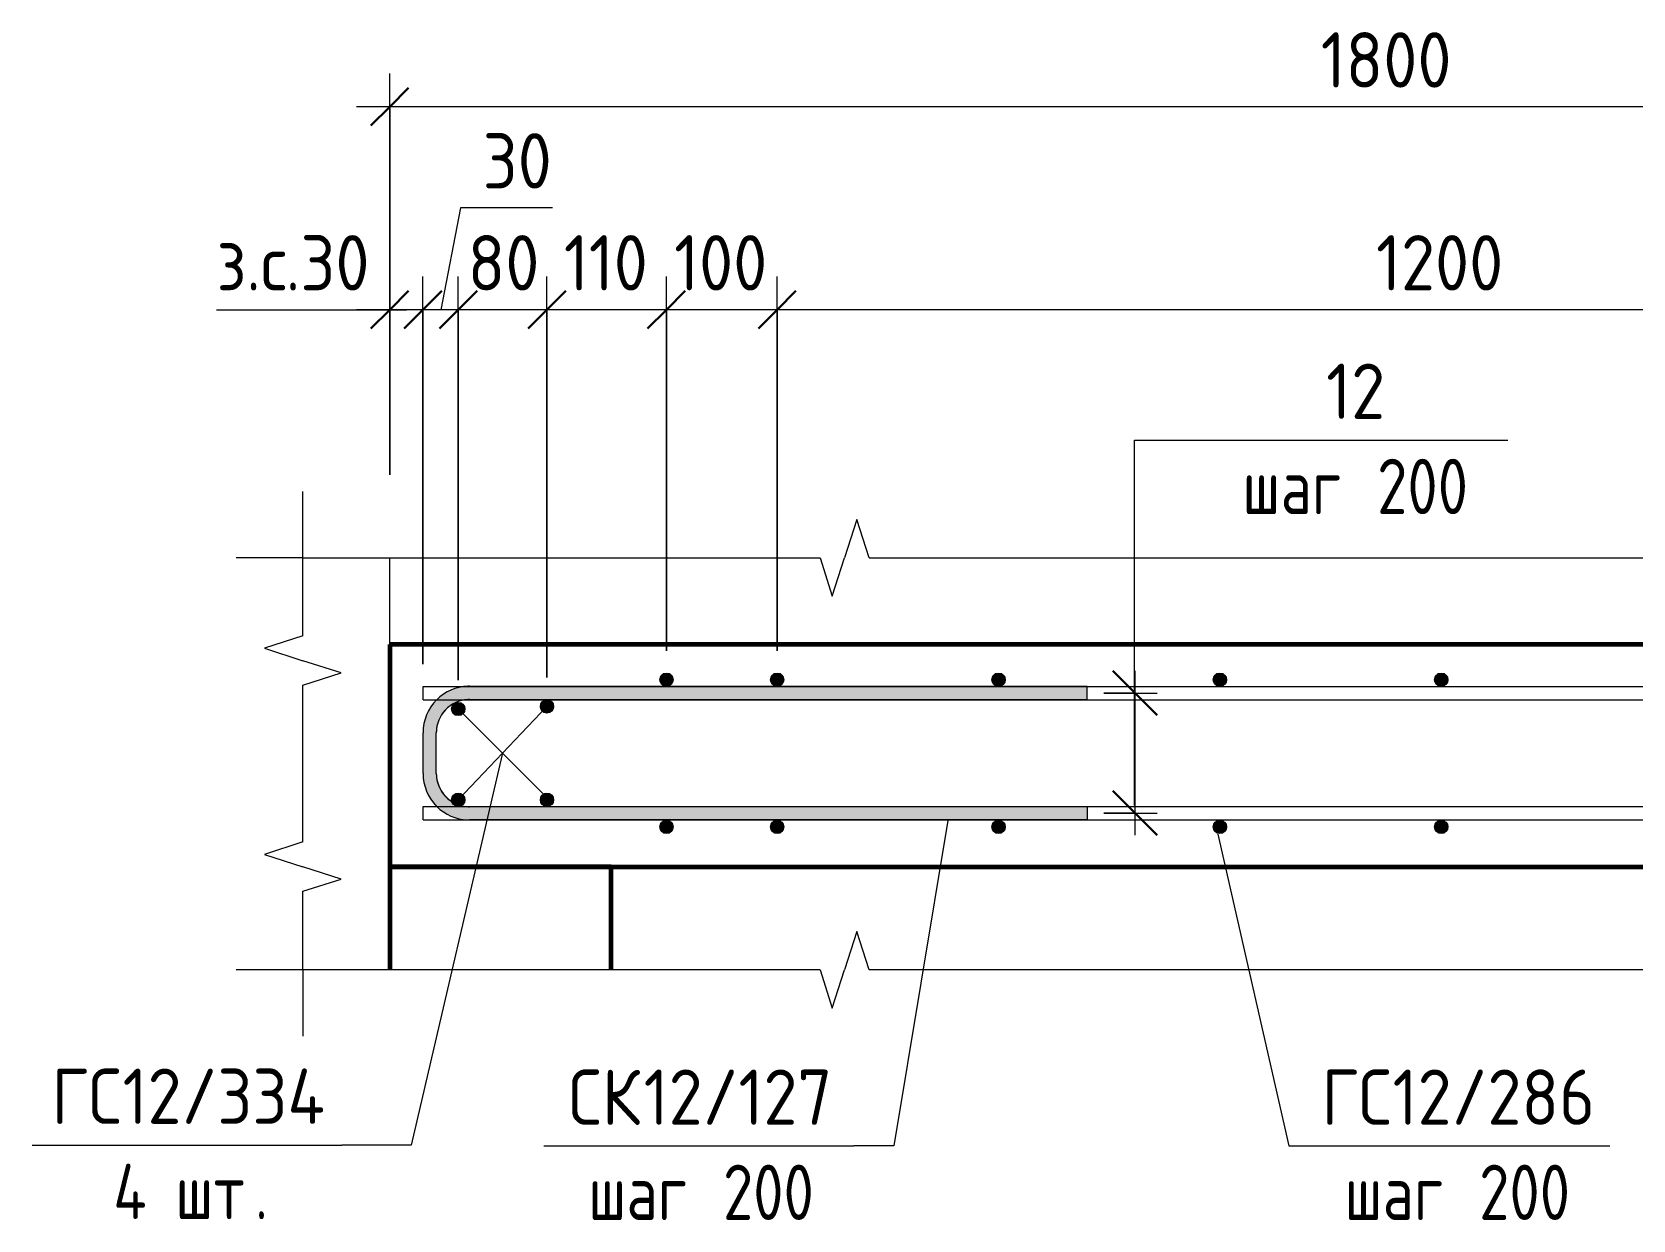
# Model space of a CAD drawing. Header units: millimetres. Extents: x 23200 to 49062, y -2858 to 35213.
# Drawn here: x 46477 to 47923, y 10755 to 11829 of the extents above; entities that cross this region are included whole.
import ezdxf

# ---------------------------------------------------------------- set-up
doc = ezdxf.new("R2010")
doc.units = ezdxf.units.MM
for name, color, linetype, lineweight in [('AA_Dim', 7, 'Continuous', 9), ('AA_Dim-20', 7, 'Continuous', 9), ('AA_Linii', 7, 'Continuous', 9), ('AA_Oformlenie', 7, 'Continuous', 9), ('AA_Vinoska', 7, 'Continuous', 9), ('AF_Perekritie', 7, 'Continuous', 60), ('AF_Perekritie_Опалубка', 253, 'Continuous', 20), ('KR_Armatura', 7, 'Continuous', 20), ('KR_Armatura_Tonkie', 7, 'Continuous', 20)]:
    doc.layers.add(name, color=color, linetype=linetype, lineweight=lineweight)
doc.styles.add('ISOCPEUR_1', font='isocpeur.ttf', dxfattribs={"width": 0.9, "height": 50})
doc.styles.add('ISOCPEUR_2', font='isocpeur.ttf', dxfattribs={"width": 0.8, "height": 50})
doc.dimstyles.new('00_Точн_3_знака__прозр_', dxfattribs={"dimscale": 304.8, "dimtxt": 49.799059, "dimasz": 0.111549, "dimexe": 0.098425, "dimexo": 0.065617, "dimgap": 0.006562, "dimtad": 1, "dimdec": 3, "dimrnd": 0.001, "dimdsep": 46, "dimtxsty": 'ISOCPEUR_1', "dimblk1": 'OBLIQUE', "dimblk2": 'OBLIQUE', "dimsah": 1, "dimcen": 0.09, "dimdle": 0.098425, "dimazin": 0, "dimtfac": 1, "dimtdec": 4, "dimtix": 1, "dimtmove": 0, "dimatfit": 3, "dimfxl": 1, "dimtvp": 1, "dimtolj": 1, "dimtzin": 0, "dimlwd": 18, "dimlwe": 18, "dimarcsym": 2})
doc.dimstyles.new('05_Округл_5мм__прозр_', dxfattribs={"dimscale": 304.8, "dimtxt": 49.799059, "dimasz": 0.111549, "dimexe": 0.098425, "dimexo": 0.065617, "dimgap": 0.006562, "dimtad": 1, "dimdec": 0, "dimrnd": 5, "dimdsep": 46, "dimtxsty": 'ISOCPEUR_1', "dimblk1": 'OBLIQUE', "dimblk2": 'OBLIQUE', "dimsah": 1, "dimcen": 0.09, "dimdle": 0.098425, "dimazin": 0, "dimtfac": 1, "dimtdec": 4, "dimtix": 1, "dimtmove": 1, "dimatfit": 3, "dimfxl": 1, "dimtvp": 1, "dimtolj": 1, "dimtzin": 0, "dimlwd": 18, "dimlwe": 18, "dimarcsym": 2})
doc.dimstyles.new('05_Округл_5мм__прозр__1', dxfattribs={"dimscale": 304.8, "dimtxt": 49.799059, "dimasz": 0.111549, "dimexe": 0.098425, "dimexo": 0.065617, "dimgap": 0.006562, "dimtad": 1, "dimdec": 0, "dimrnd": 5, "dimdsep": 46, "dimtxsty": 'ISOCPEUR_1', "dimblk1": 'OBLIQUE', "dimblk2": 'OBLIQUE', "dimsah": 1, "dimcen": 0.09, "dimdle": 0.098425, "dimazin": 0, "dimtfac": 1, "dimtdec": 4, "dimtix": 1, "dimtmove": 0, "dimatfit": 3, "dimfxl": 1, "dimtvp": 1, "dimtolj": 1, "dimtzin": 0, "dimlwd": 18, "dimlwe": 18, "dimarcsym": 2})
doc.dimstyles.new('10_Раскладка_арматуры_с_засечками', dxfattribs={"dimscale": 304.8, "dimtxt": 0.18, "dimasz": 0.131234, "dimexe": 0.065617, "dimexo": 0, "dimgap": 0, "dimtad": 1, "dimdec": 3, "dimrnd": 0.001, "dimdsep": 46, "dimtxsty": 'ISOCPEUR_2', "dimblk1": 'OBLIQUE', "dimblk2": 'OBLIQUE', "dimsah": 1, "dimcen": 0.09, "dimdle": 0.065617, "dimazin": 0, "dimtfac": 1, "dimtdec": 4, "dimtix": 1, "dimtmove": 0, "dimatfit": 3, "dimfxl": 1, "dimtvp": 1, "dimtolj": 1, "dimtzin": 0, "dimlwd": 18, "dimlwe": 18, "dimarcsym": 2})

# ---------------------------------------------------------------- blocks, each defined once
blk = doc.blocks.new('Перекрытия 3 - Перекрытия 1-3673652-Сечение 4')
at = {"layer": 'AF_Perekritie'}
for p, q in [((32945, 11074.3), (32745, 11074.3)), ((32745, 11074.3), (32745, 10981.1)), ((32945, 10981.1), (32945, 11074.3))]:
    blk.add_line(p, q, dxfattribs=at)
blk = doc.blocks.new('011_Прямоугольник обрыва _ЭлУзла_ - 011_Прямоугольник обрыва _ЭлУзла_-3926855-Сечение 4')
at = {"layer": 'AA_Oformlenie'}
for p, q in [((32666.3, 11282.9), (32666.3, 11353.5)), ((32666.3, 11353.5), (33133.7, 11353.5)), ((33178.2, 11353.5), (34112.6, 11353.5)), ((34157.1, 11353.5), (34624, 11353.5)), ((34624, 11353.5), (34624, 11282.9)), ((32666.3, 11096.7), (32666.3, 11238.4)), ((34624, 11238.4), (34624, 11096.7)), ((32666.3, 10981.1), (32666.3, 11052.2)), ((34624, 11052.2), (34624, 10981.1)), ((33133.7, 10981.1), (32666.3, 10981.1)), ((34112.6, 10981.1), (33178.2, 10981.1)), ((34624, 10981.1), (34157.1, 10981.1))]:
    blk.add_line(p, q, dxfattribs=at)
blk = doc.blocks.new('DIMBLOCK169-Сечение 4')
at = {"layer": 'AA_Dim-20', "lineweight": 18}
for p, q in [((47150.1, 11269.3), (47150.1, 11607.6)), ((48350.1, 11269.3), (48350.1, 11607.6)), ((48350.1, 11577.6), (47150.1, 11577.6)), ((47150.1, 11577.6), (47150.1, 11269.3)), ((48350.1, 11577.6), (48350.1, 11269.3))]:
    blk.add_line(p, q, dxfattribs=at)
at = {"layer": 'AA_Dim-20', "lineweight": 30}
for p, q in [((47150.1, 11577.6), (47167.1, 11594.6)), ((48350.1, 11577.6), (48367.1, 11594.6)), ((47150.1, 11577.6), (47133.1, 11560.6)), ((48350.1, 11577.6), (48333.1, 11560.6))]:
    blk.add_line(p, q, dxfattribs=at)
at = {"layer": 'AA_Dim-20', "color": 0, "lineweight": 18, "insert": (47691.2, 11645), "char_height": 50, "width": 141.353, "attachment_point": 1, "line_spacing_factor": 1.149209, "style": 'ISOCPEUR_1'}
blk.add_mtext('1200', dxfattribs=at)
blk = doc.blocks.new('_Oblique')
at = {"color": 0, "linetype": 'ByBlock', "lineweight": -2}
blk.add_line((-0.5, -0.5), (0.5, 0.5), dxfattribs=at)
blk = doc.blocks.new('DIMBLOCK170-Сечение 4')
at = {"layer": 'AA_Dim-20', "lineweight": 18}
for p, q in [((47050.1, 11269.3), (47050.1, 11607.6)), ((47150.1, 11269.3), (47150.1, 11607.6)), ((47150.1, 11577.6), (47050.1, 11577.6)), ((47050.1, 11577.6), (47050.1, 11269.3)), ((47150.1, 11577.6), (47150.1, 11269.3))]:
    blk.add_line(p, q, dxfattribs=at)
at = {"layer": 'AA_Dim-20', "lineweight": 30}
for p, q in [((47050.1, 11577.6), (47067.1, 11594.6)), ((47150.1, 11577.6), (47167.1, 11594.6)), ((47050.1, 11577.6), (47033.1, 11560.6)), ((47150.1, 11577.6), (47133.1, 11560.6))]:
    blk.add_line(p, q, dxfattribs=at)
at = {"layer": 'AA_Dim-20', "color": 0, "lineweight": 18, "insert": (47057, 11645), "char_height": 50, "width": 103.429, "attachment_point": 1, "line_spacing_factor": 1.149209, "style": 'ISOCPEUR_1'}
blk.add_mtext('100', dxfattribs=at)
blk = doc.blocks.new('DIMBLOCK171-Сечение 4')
at = {"layer": 'AA_Dim-20', "lineweight": 18}
for p, q in [((46942.1, 11245.2), (46942.1, 11607.6)), ((47050.1, 11269.3), (47050.1, 11607.6)), ((47050.1, 11577.6), (46942.1, 11577.6)), ((46942.1, 11577.6), (46942.1, 11245.2)), ((47050.1, 11577.6), (47050.1, 11269.3))]:
    blk.add_line(p, q, dxfattribs=at)
at = {"layer": 'AA_Dim-20', "lineweight": 30}
for p, q in [((46942.1, 11577.6), (46959.1, 11594.6)), ((47050.1, 11577.6), (47067.1, 11594.6)), ((46942.1, 11577.6), (46925.1, 11560.6)), ((47050.1, 11577.6), (47033.1, 11560.6))]:
    blk.add_line(p, q, dxfattribs=at)
at = {"layer": 'AA_Dim-20', "color": 0, "lineweight": 18, "insert": (46957.4, 11645), "char_height": 50, "width": 93.086, "attachment_point": 1, "line_spacing_factor": 1.149209, "style": 'ISOCPEUR_1'}
blk.add_mtext('110', dxfattribs=at)
blk = doc.blocks.new('DIMBLOCK172-Сечение 4')
at = {"layer": 'AA_Dim-20', "lineweight": 18}
for p, q in [((46862, 11242.8), (46862, 11607.6)), ((46942.1, 11245.2), (46942.1, 11607.6)), ((46942.1, 11577.6), (46862, 11577.6)), ((46862, 11577.6), (46862, 11242.8)), ((46942.1, 11577.6), (46942.1, 11245.2))]:
    blk.add_line(p, q, dxfattribs=at)
at = {"layer": 'AA_Dim-20', "lineweight": 30}
for p, q in [((46862, 11577.6), (46879, 11594.6)), ((46942.1, 11577.6), (46959.1, 11594.6)), ((46862, 11577.6), (46845, 11560.6)), ((46942.1, 11577.6), (46925.1, 11560.6))]:
    blk.add_line(p, q, dxfattribs=at)
at = {"layer": 'AA_Dim-20', "color": 0, "lineweight": 18, "insert": (46870.5, 11645), "char_height": 50, "width": 75.848, "attachment_point": 1, "line_spacing_factor": 1.149209, "style": 'ISOCPEUR_1'}
blk.add_mtext('80', dxfattribs=at)
blk = doc.blocks.new('DIMBLOCK173-Сечение 4')
at = {"layer": 'AA_Dim-20', "lineweight": 18}
for p, q in [((46864, 11669.8), (46846.1, 11577.6)), ((46947.2, 11669.8), (46864, 11669.8)), ((46830.1, 11257.2), (46830.1, 11607.6)), ((46862, 11242.8), (46862, 11607.6)), ((46862, 11577.6), (46830.1, 11577.6)), ((46830.1, 11577.6), (46830.1, 11257.2)), ((46862, 11577.6), (46862, 11242.8))]:
    blk.add_line(p, q, dxfattribs=at)
at = {"layer": 'AA_Dim-20', "lineweight": 30}
for p, q in [((46830.1, 11577.6), (46847.1, 11594.6)), ((46862, 11577.6), (46879, 11594.6)), ((46830.1, 11577.6), (46813.1, 11560.6)), ((46862, 11577.6), (46845, 11560.6))]:
    blk.add_line(p, q, dxfattribs=at)
at = {"layer": 'AA_Dim-20', "color": 0, "lineweight": 18, "insert": (46884, 11737.1), "char_height": 50, "width": 75.848, "attachment_point": 1, "line_spacing_factor": 1.149209, "style": 'ISOCPEUR_1'}
blk.add_mtext('30', dxfattribs=at)
blk = doc.blocks.new('DIMBLOCK174-Сечение 4')
at = {"layer": 'AA_Dim-20', "lineweight": 18}
for p, q in [((46800.1, 11428.4), (46800.1, 11607.6)), ((46830.1, 11257.2), (46830.1, 11607.6)), ((46643.6, 11577.6), (46810.1, 11577.6)), ((46830.1, 11577.6), (46770.1, 11577.6)), ((46800.1, 11577.6), (46800.1, 11428.4)), ((46810.1, 11577.6), (46815.1, 11577.6)), ((46830.1, 11577.6), (46830.1, 11257.2))]:
    blk.add_line(p, q, dxfattribs=at)
at = {"layer": 'AA_Dim-20', "lineweight": 30}
for p, q in [((46800.1, 11577.6), (46817.1, 11594.6)), ((46830.1, 11577.6), (46847.1, 11594.6)), ((46800.1, 11577.6), (46783.1, 11560.6)), ((46830.1, 11577.6), (46813.1, 11560.6))]:
    blk.add_line(p, q, dxfattribs=at)
at = {"layer": 'AA_Dim-20', "color": 0, "lineweight": 18, "insert": (46643.6, 11645), "char_height": 50, "width": 175.829, "attachment_point": 1, "line_spacing_factor": 1.149209, "style": 'ISOCPEUR_1'}
blk.add_mtext('з.с.30', dxfattribs=at)
blk = doc.blocks.new('DIMBLOCK175-Сечение 4')
at = {"layer": 'AA_Dim-20', "lineweight": 18}
for p, q in [((46800.1, 11428.4), (46800.1, 11791)), ((48600.1, 11428.4), (48600.1, 11791)), ((48630.1, 11761), (46770.1, 11761)), ((46800.1, 11761), (46800.1, 11428.4)), ((48600.1, 11761), (48600.1, 11428.4))]:
    blk.add_line(p, q, dxfattribs=at)
at = {"layer": 'AA_Dim-20', "lineweight": 30}
for p, q in [((46800.1, 11761), (46817.1, 11778)), ((48600.1, 11761), (48617.1, 11778)), ((46800.1, 11761), (46783.1, 11744)), ((48600.1, 11761), (48583.1, 11744))]:
    blk.add_line(p, q, dxfattribs=at)
at = {"layer": 'AA_Dim-20', "color": 0, "lineweight": 18, "insert": (47641.2, 11828.3), "char_height": 50, "width": 141.353, "attachment_point": 1, "line_spacing_factor": 1.149209, "style": 'ISOCPEUR_1'}
blk.add_mtext('1800', dxfattribs=at)
blk = doc.blocks.new('042_М_Арматуры - Диам длина поз _ Комментарий-2260297-Сечение 4')
at = {"layer": 'AA_Vinoska'}
blk.add_line((34132.8, 10816.9), (34412.8, 10816.9), dxfattribs=at)
blk = doc.blocks.new('042_М_Арматуры - Диам длина поз _ Шаг-2260295-Сечение 4')
at = {"layer": 'AA_Vinoska'}
blk.add_line((33475.2, 11459.8), (33755.2, 11459.8), dxfattribs=at)
blk = doc.blocks.new('DIMBLOCK176-Сечение 4')
at = {"layer": 'AA_Dim-20', "lineweight": 30}
for p, q in [((47473.5, 11231.2), (47453.5, 11251.2)), ((47473.5, 11231.2), (47493.5, 11211.2)), ((47473.5, 11122.8), (47453.5, 11142.8)), ((47473.5, 11122.8), (47493.5, 11102.8))]:
    blk.add_line(p, q, dxfattribs=at)
at = {"layer": 'AA_Dim-20', "lineweight": 18}
for p, q in [((47473.5, 11102.8), (47473.5, 11251.2)), ((47445.2, 11231.2), (47493.5, 11231.2)), ((47473.5, 11231.2), (47445.2, 11231.2)), ((47445.2, 11122.8), (47493.5, 11122.8)), ((47473.5, 11122.8), (47445.2, 11122.8))]:
    blk.add_line(p, q, dxfattribs=at)

msp = doc.modelspace()

# ---------------------------------------------------------------- hatches: boundary and pattern name
at = {"layer": 'KR_Armatura'}
h = msp.add_hatch(color=256, dxfattribs=at)
edge = h.paths.add_edge_path()
edge.add_arc((47050.1322, 11243.2822), 6, 0, 360)
h = msp.add_hatch(color=256, dxfattribs=at)
edge = h.paths.add_edge_path()
edge.add_arc((47050.1322, 11243.2822), 6, 0, 360)
for points in [[(47047.1322, 11238.0861), (47053.1322, 11238.0861), (47056.1322, 11243.2822), (47053.1322, 11248.4784), (47047.1322, 11248.4784), (47044.1322, 11243.2822)], [(47047.1322, 11238.0861), (47053.1322, 11238.0861), (47056.1322, 11243.2822), (47053.1322, 11248.4784), (47047.1322, 11248.4784), (47044.1322, 11243.2822)], [(47147.1322, 11238.0861), (47153.1322, 11238.0861), (47156.1322, 11243.2822), (47153.1322, 11248.4784), (47147.1322, 11248.4784), (47144.1322, 11243.2822)], [(47147.1322, 11238.0861), (47153.1322, 11238.0861), (47156.1322, 11243.2822), (47153.1322, 11248.4784), (47147.1322, 11248.4784), (47144.1322, 11243.2822)], [(47347.1322, 11238.0861), (47353.1322, 11238.0861), (47356.1322, 11243.2822), (47353.1322, 11248.4784), (47347.1322, 11248.4784), (47344.1322, 11243.2822)], [(47547.1322, 11238.0861), (47553.1322, 11238.0861), (47556.1322, 11243.2822), (47553.1322, 11248.4784), (47547.1322, 11248.4784), (47544.1322, 11243.2822)], [(47753.1322, 11238.0861), (47756.1322, 11243.2822), (47753.1322, 11248.4784), (47747.1322, 11248.4784), (47744.1322, 11243.2822), (47747.1322, 11238.0861)], [(46858.9812, 11211.6432), (46864.9812, 11211.6432), (46867.9812, 11216.8393), (46864.9812, 11222.0355), (46858.9812, 11222.0355), (46855.9812, 11216.8393)], [(46945.1412, 11213.9716), (46948.1412, 11219.1677), (46945.1412, 11224.3639), (46939.1412, 11224.3639), (46936.1412, 11219.1677), (46939.1412, 11213.9716)], [(46858.9812, 11129.5964), (46864.9812, 11129.5964), (46867.9812, 11134.7925), (46864.9812, 11139.9887), (46858.9812, 11139.9887), (46855.9812, 11134.7925)], [(46939.1412, 11129.5964), (46945.1412, 11129.5964), (46948.1412, 11134.7925), (46945.1412, 11139.9887), (46939.1412, 11139.9887), (46936.1412, 11134.7925)], [(47047.1322, 11105.0861), (47053.1322, 11105.0861), (47056.1322, 11110.2822), (47053.1322, 11115.4784), (47047.1322, 11115.4784), (47044.1322, 11110.2822)], [(47047.1322, 11105.0861), (47053.1322, 11105.0861), (47056.1322, 11110.2822), (47053.1322, 11115.4784), (47047.1322, 11115.4784), (47044.1322, 11110.2822)], [(47147.1322, 11105.0861), (47153.1322, 11105.0861), (47156.1322, 11110.2822), (47153.1322, 11115.4784), (47147.1322, 11115.4784), (47144.1322, 11110.2822)], [(47147.1322, 11105.0861), (47153.1322, 11105.0861), (47156.1322, 11110.2822), (47153.1322, 11115.4784), (47147.1322, 11115.4784), (47144.1322, 11110.2822)], [(47353.1322, 11105.0861), (47356.1322, 11110.2822), (47353.1322, 11115.4784), (47347.1322, 11115.4784), (47344.1322, 11110.2822), (47347.1322, 11105.0861)], [(47547.1322, 11105.0861), (47553.1322, 11105.0861), (47556.1322, 11110.2822), (47553.1322, 11115.4784), (47547.1322, 11115.4784), (47544.1322, 11110.2822)], [(47747.1322, 11105.0861), (47753.1322, 11105.0861), (47756.1322, 11110.2822), (47753.1322, 11115.4784), (47747.1322, 11115.4784), (47744.1322, 11110.2822)]]:
    msp.add_hatch(color=256, dxfattribs=at).paths.add_polyline_path(points)
h = msp.add_hatch(color=256, dxfattribs=at)
edge = h.paths.add_edge_path()
edge.add_arc((47150.1322, 11243.2822), 6, 0, 360)
h = msp.add_hatch(color=256, dxfattribs=at)
edge = h.paths.add_edge_path()
edge.add_arc((47150.1322, 11243.2822), 6, 0, 360)
h = msp.add_hatch(color=256, dxfattribs=at)
edge = h.paths.add_edge_path()
edge.add_arc((47350.1322, 11243.2822), 6, 0, 360)
h = msp.add_hatch(color=256, dxfattribs=at)
edge = h.paths.add_edge_path()
edge.add_arc((47550.1322, 11243.2822), 6, 0, 360)
h = msp.add_hatch(color=256, dxfattribs=at)
edge = h.paths.add_edge_path()
edge.add_arc((47750.1322, 11243.2822), 6, 0, 360)
h = msp.add_hatch(color=256, dxfattribs=at)
edge = h.paths.add_edge_path()
edge.add_arc((46942.1412, 11219.1677), 6, 0, 360)
h = msp.add_hatch(color=256, dxfattribs=at)
edge = h.paths.add_edge_path()
edge.add_arc((46861.9812, 11216.8393), 6, 0, 360)
h = msp.add_hatch(color=256, dxfattribs=at)
edge = h.paths.add_edge_path()
edge.add_arc((46861.9812, 11134.7925), 6, 0, 360)
h = msp.add_hatch(color=256, dxfattribs=at)
edge = h.paths.add_edge_path()
edge.add_arc((46942.1412, 11134.7925), 6, 0, 360)
h = msp.add_hatch(color=256, dxfattribs=at)
edge = h.paths.add_edge_path()
edge.add_arc((47050.1322, 11110.2822), 6, 0, 360)
h = msp.add_hatch(color=256, dxfattribs=at)
edge = h.paths.add_edge_path()
edge.add_arc((47050.1322, 11110.2822), 6, 0, 360)
h = msp.add_hatch(color=256, dxfattribs=at)
edge = h.paths.add_edge_path()
edge.add_arc((47150.1322, 11110.2822), 6, 0, 360)
h = msp.add_hatch(color=256, dxfattribs=at)
edge = h.paths.add_edge_path()
edge.add_arc((47150.1322, 11110.2822), 6, 0, 360)
h = msp.add_hatch(color=256, dxfattribs=at)
edge = h.paths.add_edge_path()
edge.add_arc((47350.1322, 11110.2822), 6, 0, 360)
h = msp.add_hatch(color=256, dxfattribs=at)
edge = h.paths.add_edge_path()
edge.add_arc((47550.1322, 11110.2822), 6, 0, 360)
h = msp.add_hatch(color=256, dxfattribs=at)
edge = h.paths.add_edge_path()
edge.add_arc((47750.1322, 11110.2822), 6, 0, 360)
at = {"layer": 'KR_Armatura_Tonkie'}
for color, points in [(24, [(46842.1411, 11195.3759), (46843.1633, 11203.1405), (46846.1604, 11210.3759), (46850.9279, 11216.5891), (46857.1411, 11221.3567), (46864.3765, 11224.3537), (46872.1411, 11225.3759), (46872.1411, 11237.3759), (46861.2707, 11235.9448), (46851.1411, 11231.749), (46842.4426, 11225.0744), (46835.7681, 11216.3759), (46831.5722, 11206.2463), (46830.1411, 11195.3759), (46838.7258, 11195.3759)]), (24, [(46904.9843, 11225.3759), (47430.1411, 11225.3759), (47430.1411, 11237.3759), (46872.1411, 11237.1677), (46872.1411, 11225.3759)]), (24, [(46842.1411, 11158.5583), (46842.1411, 11195.3759), (46830.1411, 11195.3759), (46830.1411, 11158.5583), (46838.7258, 11158.5583)]), (24, [(46872.1411, 11116.5583), (46872.1411, 11128.5583), (46864.3765, 11129.5805), (46857.1411, 11132.5775), (46850.9279, 11137.3451), (46846.1604, 11143.5583), (46843.1633, 11150.7937), (46842.1411, 11158.5583), (46830.1411, 11158.5583), (46831.5722, 11147.6879), (46835.7681, 11137.5583), (46842.5304, 11128.7925), (46851.1411, 11122.1852), (46861.2707, 11117.9894), (46870.3621, 11116.7925)]), (14, [(46872.1411, 11116.5583), (47430.1411, 11116.5583), (47430.1411, 11128.5583), (46872.1411, 11128.5583), (46872.1411, 11116.7925)])]:
    msp.add_hatch(color=color, dxfattribs=at).paths.add_polyline_path(points)

# ---------------------------------------------------------------- linework, layer by layer
at = {"layer": 'AA_Linii'}
for p, q in [((46861.9812, 11134.7925), (46942.1412, 11219.1677)), ((46861.9812, 11216.8393), (46944.028, 11134.7925))]:
    msp.add_line(p, q, dxfattribs=at)
at = {"layer": 'AA_Vinoska'}
for p, q in [((47472.965, 11459.7995), (47530.361, 11459.7995)), ((47472.965, 11129.774), (47472.965, 11459.7995)), ((46721.4367, 11353.4902), (46721.4367, 11413.4902)), ((47222.1246, 11388.1503), (47210.8628, 11353.4902)), ((47233.3863, 11353.4902), (47222.1246, 11388.1503)), ((46721.4367, 11353.4902), (46661.4367, 11353.4902)), ((47188.8628, 11353.4902), (47199.8628, 11318.8492)), ((47199.8628, 11318.8492), (47210.8628, 11353.4902)), ((46721.4367, 11282.9217), (46686.7767, 11271.66)), ((46686.7767, 11271.66), (46721.4367, 11260.3983)), ((46756.0777, 11249.3983), (46721.4367, 11260.3983)), ((46721.4367, 11238.3983), (46756.0777, 11249.3983)), ((46901.5735, 11175.7877), (46819.4084, 10822.8349)), ((47304.1709, 11116.1341), (47255.4118, 10822.0161)), ((46721.4367, 11096.7378), (46686.7767, 11085.4761)), ((47548.2485, 11103.6476), (47612.4173, 10822.0161)), ((46686.7767, 11085.4761), (46721.4367, 11074.2144)), ((46756.0777, 11063.2144), (46721.4367, 11074.2144)), ((46721.4367, 11052.2144), (46756.0777, 11063.2144)), ((47222.1246, 11015.7825), (47210.8628, 10981.1224)), ((47233.3863, 10981.1224), (47222.1246, 11015.7825)), ((46721.4367, 10981.1224), (46661.4367, 10981.1224)), ((46721.4367, 10981.1224), (46721.4367, 10921.1224)), ((47188.8628, 10981.1224), (47199.8628, 10946.4814)), ((47199.8628, 10946.4814), (47210.8628, 10981.1224)), ((46819.4084, 10822.8349), (46756.8776, 10822.8349)), ((47255.4118, 10822.0161), (47219.3335, 10822.0161)), ((47612.4173, 10822.0161), (47622.5492, 10822.0161))]:
    msp.add_line(p, q, dxfattribs=at)
at = {"layer": 'AF_Perekritie_Опалубка'}
msp.add_line((46800.1411, 11275.1512), (46800.1411, 11353.4902), dxfattribs=at)
at = {"layer": 'AF_Perekritie_Опалубка', "lineweight": 60}
for p, q in [((46800.1411, 11275.1016), (46800.1411, 11074.2822)), ((48600.1411, 11275.1016), (46800.1411, 11275.1016)), ((46800.1411, 11074.2822), (48600.1411, 11074.2822))]:
    msp.add_line(p, q, dxfattribs=at)
at = {"layer": 'KR_Armatura'}
for p, q in [((47047.1322, 11248.4784), (47044.1322, 11243.2822)), ((47047.1322, 11248.4784), (47044.1322, 11243.2822)), ((47044.1322, 11243.2822), (47047.1322, 11238.0861)), ((47044.1322, 11243.2822), (47047.1322, 11238.0861)), ((47053.1322, 11248.4784), (47047.1322, 11248.4784)), ((47053.1322, 11248.4784), (47047.1322, 11248.4784)), ((47056.1322, 11243.2822), (47053.1322, 11248.4784)), ((47056.1322, 11243.2822), (47053.1322, 11248.4784)), ((47053.1322, 11238.0861), (47056.1322, 11243.2822)), ((47053.1322, 11238.0861), (47056.1322, 11243.2822)), ((47147.1322, 11248.4784), (47144.1322, 11243.2822)), ((47147.1322, 11248.4784), (47144.1322, 11243.2822)), ((47144.1322, 11243.2822), (47147.1322, 11238.0861)), ((47144.1322, 11243.2822), (47147.1322, 11238.0861)), ((47153.1322, 11248.4784), (47147.1322, 11248.4784)), ((47153.1322, 11248.4784), (47147.1322, 11248.4784)), ((47156.1322, 11243.2822), (47153.1322, 11248.4784)), ((47156.1322, 11243.2822), (47153.1322, 11248.4784)), ((47153.1322, 11238.0861), (47156.1322, 11243.2822)), ((47153.1322, 11238.0861), (47156.1322, 11243.2822)), ((47347.1322, 11248.4784), (47344.1322, 11243.2822)), ((47344.1322, 11243.2822), (47347.1322, 11238.0861)), ((47353.1322, 11248.4784), (47347.1322, 11248.4784)), ((47356.1322, 11243.2822), (47353.1322, 11248.4784)), ((47353.1322, 11238.0861), (47356.1322, 11243.2822)), ((47547.1322, 11248.4784), (47544.1322, 11243.2822)), ((47544.1322, 11243.2822), (47547.1322, 11238.0861)), ((47553.1322, 11248.4784), (47547.1322, 11248.4784)), ((47556.1322, 11243.2822), (47553.1322, 11248.4784)), ((47553.1322, 11238.0861), (47556.1322, 11243.2822)), ((47747.1322, 11248.4784), (47744.1322, 11243.2822)), ((47744.1322, 11243.2822), (47747.1322, 11238.0861)), ((47753.1322, 11248.4784), (47747.1322, 11248.4784)), ((47756.1322, 11243.2822), (47753.1322, 11248.4784)), ((47753.1322, 11238.0861), (47756.1322, 11243.2822)), ((47047.1322, 11238.0861), (47053.1322, 11238.0861)), ((47047.1322, 11238.0861), (47053.1322, 11238.0861)), ((47147.1322, 11238.0861), (47153.1322, 11238.0861)), ((47147.1322, 11238.0861), (47153.1322, 11238.0861)), ((47347.1322, 11238.0861), (47353.1322, 11238.0861)), ((47547.1322, 11238.0861), (47553.1322, 11238.0861)), ((47747.1322, 11238.0861), (47753.1322, 11238.0861)), ((46858.9812, 11222.0355), (46855.9812, 11216.8393)), ((46855.9812, 11216.8393), (46858.9812, 11211.6432)), ((46864.9812, 11222.0355), (46858.9812, 11222.0355)), ((46858.9812, 11211.6432), (46864.9812, 11211.6432)), ((46867.9812, 11216.8393), (46864.9812, 11222.0355)), ((46864.9812, 11211.6432), (46867.9812, 11216.8393)), ((46939.1412, 11224.3639), (46936.1412, 11219.1677)), ((46936.1412, 11219.1677), (46939.1412, 11213.9716)), ((46945.1412, 11224.3639), (46939.1412, 11224.3639)), ((46939.1412, 11213.9716), (46945.1412, 11213.9716)), ((46948.1412, 11219.1677), (46945.1412, 11224.3639)), ((46945.1412, 11213.9716), (46948.1412, 11219.1677)), ((46858.9812, 11139.9887), (46855.9812, 11134.7925)), ((46864.9812, 11139.9887), (46858.9812, 11139.9887)), ((46867.9812, 11134.7925), (46864.9812, 11139.9887)), ((46939.1412, 11139.9887), (46936.1412, 11134.7925)), ((46945.1412, 11139.9887), (46939.1412, 11139.9887)), ((46948.1412, 11134.7925), (46945.1412, 11139.9887)), ((46855.9812, 11134.7925), (46858.9812, 11129.5964)), ((46858.9812, 11129.5964), (46864.9812, 11129.5964)), ((46864.9812, 11129.5964), (46867.9812, 11134.7925)), ((46936.1412, 11134.7925), (46939.1412, 11129.5964)), ((46939.1412, 11129.5964), (46945.1412, 11129.5964)), ((46945.1412, 11129.5964), (46948.1412, 11134.7925)), ((47047.1322, 11115.4784), (47044.1322, 11110.2822)), ((47047.1322, 11115.4784), (47044.1322, 11110.2822)), ((47044.1322, 11110.2822), (47047.1322, 11105.0861)), ((47044.1322, 11110.2822), (47047.1322, 11105.0861)), ((47053.1322, 11115.4784), (47047.1322, 11115.4784)), ((47053.1322, 11115.4784), (47047.1322, 11115.4784)), ((47056.1322, 11110.2822), (47053.1322, 11115.4784)), ((47056.1322, 11110.2822), (47053.1322, 11115.4784)), ((47053.1322, 11105.0861), (47056.1322, 11110.2822)), ((47053.1322, 11105.0861), (47056.1322, 11110.2822)), ((47147.1322, 11115.4784), (47144.1322, 11110.2822)), ((47147.1322, 11115.4784), (47144.1322, 11110.2822)), ((47144.1322, 11110.2822), (47147.1322, 11105.0861)), ((47144.1322, 11110.2822), (47147.1322, 11105.0861)), ((47153.1322, 11115.4784), (47147.1322, 11115.4784)), ((47153.1322, 11115.4784), (47147.1322, 11115.4784)), ((47156.1322, 11110.2822), (47153.1322, 11115.4784)), ((47156.1322, 11110.2822), (47153.1322, 11115.4784)), ((47153.1322, 11105.0861), (47156.1322, 11110.2822)), ((47153.1322, 11105.0861), (47156.1322, 11110.2822)), ((47347.1322, 11115.4784), (47344.1322, 11110.2822)), ((47344.1322, 11110.2822), (47347.1322, 11105.0861)), ((47353.1322, 11115.4784), (47347.1322, 11115.4784)), ((47356.1322, 11110.2822), (47353.1322, 11115.4784)), ((47353.1322, 11105.0861), (47356.1322, 11110.2822)), ((47547.1322, 11115.4784), (47544.1322, 11110.2822)), ((47544.1322, 11110.2822), (47547.1322, 11105.0861)), ((47553.1322, 11115.4784), (47547.1322, 11115.4784)), ((47556.1322, 11110.2822), (47553.1322, 11115.4784)), ((47553.1322, 11105.0861), (47556.1322, 11110.2822)), ((47747.1322, 11115.4784), (47744.1322, 11110.2822)), ((47744.1322, 11110.2822), (47747.1322, 11105.0861)), ((47753.1322, 11115.4784), (47747.1322, 11115.4784)), ((47756.1322, 11110.2822), (47753.1322, 11115.4784)), ((47753.1322, 11105.0861), (47756.1322, 11110.2822)), ((47047.1322, 11105.0861), (47053.1322, 11105.0861)), ((47047.1322, 11105.0861), (47053.1322, 11105.0861)), ((47147.1322, 11105.0861), (47153.1322, 11105.0861)), ((47147.1322, 11105.0861), (47153.1322, 11105.0861)), ((47347.1322, 11105.0861), (47353.1322, 11105.0861)), ((47547.1322, 11105.0861), (47553.1322, 11105.0861)), ((47747.1322, 11105.0861), (47753.1322, 11105.0861))]:
    msp.add_line(p, q, dxfattribs=at)
for centre in [(47050.1322, 11243.2822), (47050.1322, 11243.2822), (47150.1322, 11243.2822), (47150.1322, 11243.2822), (47350.1322, 11243.2822), (47550.1322, 11243.2822), (47750.1322, 11243.2822), (46942.1412, 11219.1677), (46861.9812, 11216.8393), (46861.9812, 11134.7925), (46942.1412, 11134.7925), (47050.1322, 11110.2822), (47050.1322, 11110.2822), (47150.1322, 11110.2822), (47150.1322, 11110.2822), (47350.1322, 11110.2822), (47550.1322, 11110.2822), (47750.1322, 11110.2822)]:
    msp.add_circle(centre, 6, dxfattribs=at)
at = {"layer": 'KR_Armatura_Tonkie'}
for p, q in [((46830.1411, 11237.1677), (48570.1411, 11237.1677)), ((46830.1411, 11225.1677), (46830.1411, 11237.1677)), ((46830.1411, 11237.1677), (46870.5598, 11237.1677)), ((46830.1411, 11225.1677), (46830.1411, 11237.1677)), ((46830.1411, 11225.1677), (48570.1411, 11225.1677)), ((46830.1411, 11225.1677), (46842.5643, 11225.1677)), ((46870.5598, 11225.1677), (48529.7224, 11225.1677)), ((46872.1411, 11237.3759), (47430.1411, 11237.3759)), ((46872.1411, 11237.3759), (47430.1411, 11237.3759)), ((46872.1411, 11225.3759), (47430.1411, 11225.3759)), ((46872.1411, 11225.3759), (47430.1411, 11225.3759)), ((47430.1411, 11237.1677), (47970.1411, 11237.1677)), ((47430.1411, 11225.3759), (47430.1411, 11237.1677)), ((47430.1411, 11225.3759), (47430.1411, 11237.1677)), ((46830.1411, 11158.5583), (46830.1411, 11195.3759)), ((46830.1411, 11158.5583), (46830.1411, 11195.3759)), ((46842.1411, 11158.5583), (46842.1411, 11195.3759)), ((46842.1411, 11158.5583), (46842.1411, 11195.3759)), ((46830.1411, 11128.7925), (48570.1411, 11128.7925)), ((46830.1411, 11116.7925), (46830.1411, 11128.7925)), ((46830.1411, 11128.7925), (46842.5303, 11128.7925)), ((46830.1411, 11116.7925), (46830.1411, 11128.7925)), ((46870.3621, 11128.7925), (48529.9201, 11128.7925)), ((47430.1411, 11128.5583), (46872.1411, 11128.5583)), ((47430.1411, 11128.5583), (46872.1411, 11128.5583)), ((47430.1411, 11128.5583), (47430.1411, 11116.7925)), ((47430.1411, 11128.5583), (47430.1411, 11116.7925)), ((46830.1411, 11116.7925), (48570.1411, 11116.7925)), ((46830.1411, 11116.7925), (46870.3621, 11116.7925)), ((47430.1411, 11116.5583), (46872.1411, 11116.5583)), ((47430.1411, 11116.5583), (46872.1411, 11116.5583)), ((47430.1411, 11116.7925), (47970.1411, 11116.7925)), ((47430.1411, 11116.7925), (47430.1411, 11116.5583)), ((47430.1411, 11116.7925), (47430.1411, 11116.5583))]:
    msp.add_line(p, q, dxfattribs=at)
for centre, radius, start, end in [((46872.1411, 11195.3759), 42, 135, 180), ((46872.1411, 11195.3759), 42, 135, 180), ((46872.1411, 11195.3759), 30, 93.054917, 180), ((46872.1411, 11195.3759), 42, 92.1820836, 134.7902618), ((46872.1411, 11195.3759), 42, 92.1821266, 134.7902618), ((46872.1411, 11195.3759), 30, 93.0549773, 135), ((46872.1411, 11195.3759), 42, 90, 92.1820836), ((46872.1411, 11195.3759), 42, 90, 92.1820836), ((46872.1411, 11195.3759), 30, 90, 93.054917), ((46872.1411, 11195.3759), 30, 90, 93.054917), ((46872.1411, 11195.3759), 30, 150.0000085, 165), ((46872.1411, 11195.3759), 30, 135.0000099, 150), ((46872.1411, 11195.3759), 30, 165.0000079, 180), ((46872.1411, 11158.5583), 42, 180, 225), ((46872.1411, 11158.5583), 42, 180, 225), ((46872.1411, 11158.5583), 30, 180, 266.5632737), ((46872.1411, 11158.5583), 30, 180.0000079, 195), ((46872.1411, 11158.5583), 30, 195.0000085, 210), ((46872.1411, 11158.5583), 30, 210.0000099, 266.5632737), ((46872.1411, 11158.5583), 42, 225.1512633, 267.5451955), ((46872.1411, 11158.5583), 42, 225.1512726, 267.5451955), ((46872.1411, 11158.5583), 30, 266.5632737, 270), ((46872.1411, 11158.5583), 30, 266.563334, 270), ((46872.1411, 11158.5583), 42, 267.5451955, 270), ((46872.1411, 11158.5583), 42, 267.5452386, 270)]:
    msp.add_arc(centre, radius, start, end, dxfattribs=at)

# ---------------------------------------------------------------- block references
at = {"layer": 'AA_Oformlenie'}
msp.add_blockref('011_Прямоугольник обрыва _ЭлУзла_ - 011_Прямоугольник обрыва _ЭлУзла_-3926855-Сечение 4', (14055.1411, 0), dxfattribs=at)
at = {"layer": 'AA_Vinoska'}
for name, p in [('042_М_Арматуры - Диам длина поз _ Шаг-2260295-Сечение 4', (14055.1411, 0)), ('042_М_Арматуры - Диам длина поз _ Комментарий-2260297-Сечение 4', (12344.1049, 5.9553)), ('042_М_Арматуры - Диам длина поз _ Комментарий-2260297-Сечение 4', (12806.5608, 5.1365)), ('042_М_Арматуры - Диам длина поз _ Комментарий-2260297-Сечение 4', (13489.7766, 5.1365))]:
    msp.add_blockref(name, p, dxfattribs=at)
at = {"layer": 'AF_Perekritie_Опалубка'}
msp.add_blockref('Перекрытия 3 - Перекрытия 1-3673652-Сечение 4', (14055.1411, 0), dxfattribs=at)

# ---------------------------------------------------------------- texts
at = {"layer": 'AA_Vinoska', "char_height": 50, "attachment_point": 1}
for s, insert, width, style in [('12', (47646.1638, 11528.8816), 66.379725, 'ISOCPEUR_1'), (' 200', (47666.7021, 11442.9005), 133.4008, 'ISOCPEUR_2'), ('шаг', (47570.3938, 11442.9005), 116.7257, 'ISOCPEUR_2'), ('ГС', (46494.4004, 10891.917), 77.924025, 'ISOCPEUR_1'), ('12/334', (46558.6941, 10891.917), 226.556887, 'ISOCPEUR_1'), ('СК', (46961.6263, 10891.0981), 82.253137, 'ISOCPEUR_1'), ('12/127', (47029.4919, 10891.0981), 210.683475, 'ISOCPEUR_1'), ('ГС', (47641.872, 10891.0981), 77.924025, 'ISOCPEUR_1'), ('12/286', (47706.1658, 10891.0981), 222.227775, 'ISOCPEUR_1'), ('4 ', (46550.2704, 10805.9359), 67.9831, 'ISOCPEUR_2'), (' 200', (47075.6746, 10805.1171), 133.4008, 'ISOCPEUR_2'), (' 200', (47758.8904, 10805.1171), 133.4008, 'ISOCPEUR_2'), ('шт', (46606.362, 10805.9359), 87.2236, 'ISOCPEUR_2'), ('шаг', (46979.3663, 10805.1171), 116.7257, 'ISOCPEUR_2'), ('шаг', (47662.582, 10805.1171), 116.7257, 'ISOCPEUR_2'), ('\\fISOCPEUR|b0|i0|c204|p34|;\\W.8;.', (46678.3287, 10805.9359), 14.1097, 'ISOCPEUR_2')]:
    msp.add_mtext(s, dxfattribs=dict(at, insert=insert, width=width, style=style))

# ---------------------------------------------------------------- dimensions: what is measured, and where the dimension line sits
at = {"layer": 'AA_Dim', "lineweight": 18}
for base, p1, p2, dimstyle, override, picture, middle in [((46800.1411, 11761.0264), (48600.1411, 11408.4463), (46800.1411, 11408.4463), '00_Точн_3_знака__прозр_', {"dimpost": '<>', "dimfxl": 1800}, 'DIMBLOCK175-Сечение 4', (47700.1411, 11788.0264)), ((46861.9812, 11577.6348), (46942.1412, 11225.1677), (46861.9812, 11222.8393), '05_Округл_5мм__прозр__1', {"dimpost": '<>', "dimfxl": 80.193743}, 'DIMBLOCK172-Сечение 4', (46902.0612, 11604.6348)), ((46942.1412, 11577.6348), (47050.1322, 11249.2822), (46942.1412, 11225.1677), '05_Округл_5мм__прозр__1', {"dimpost": '<>', "dimfxl": 110.650641}, 'DIMBLOCK171-Сечение 4', (46996.1367, 11604.6348)), ((47050.1322, 11577.6348), (47150.1322, 11249.2822), (47050.1322, 11249.2822), '05_Округл_5мм__прозр__1', {"dimpost": '<>', "dimfxl": 100}, 'DIMBLOCK170-Сечение 4', (47100.1322, 11604.6348))]:
    dim = msp.add_linear_dim(base=base, p1=p1, p2=p2, dimstyle=dimstyle, override=override, dxfattribs=at)
    dim.commit()
    dim.dimension.update_dxf_attribs({"geometry": picture, "text_midpoint": middle})
dim = msp.add_linear_dim(base=(46830.1411, 11577.6348), p1=(46861.9812, 11222.8393), p2=(46830.1411, 11237.1677), angle=0, dimstyle='05_Округл_5мм__прозр_', override={"dimpost": '<>', "dimfxl": 34.915553}, dxfattribs=at)
dim.commit()
dim.dimension.update_dxf_attribs({"geometry": 'DIMBLOCK173-Сечение 4', "text_midpoint": (46921.9521, 11703.7772), "dimtype": 160})
dim = msp.add_linear_dim(base=(46800.1411, 11577.6348), p1=(46830.1411, 11237.1677), p2=(46800.1411, 11408.4463), dimstyle='05_Округл_5мм__прозр_', override={"dimpost": 'з.с.<>', "dimfxl": 173.886028}, dxfattribs=at)
dim.commit()
dim.dimension.update_dxf_attribs({"geometry": 'DIMBLOCK174-Сечение 4', "text_midpoint": (46731.4811, 11611.6242), "dimtype": 160})
for base, p1, p2, angle, dimstyle, override, picture, middle in [((47150.1322, 11577.6348), (48350.1322, 11249.2822), (47150.1322, 11249.2822), 0, '05_Округл_5мм__прозр__1', {"dimpost": '<>', "dimfxl": 1200}, 'DIMBLOCK169-Сечение 4', (47750.1322, 11604.6348)), ((47473.5153, 11231.1677), (47445.2311, 11122.7925), (47445.2311, 11231.1677), 90, '10_Раскладка_арматуры_с_засечками', {"dimpost": '<>', "dimfxl": 108.375224}, 'DIMBLOCK176-Сечение 4', (47448.5153, 11176.9801))]:
    dim = msp.add_linear_dim(base=base, p1=p1, p2=p2, angle=angle, dimstyle=dimstyle, override=override, dxfattribs=at)
    dim.commit()
    dim.dimension.update_dxf_attribs({"geometry": picture, "text_midpoint": middle})

doc.saveas('drawing.dxf')
